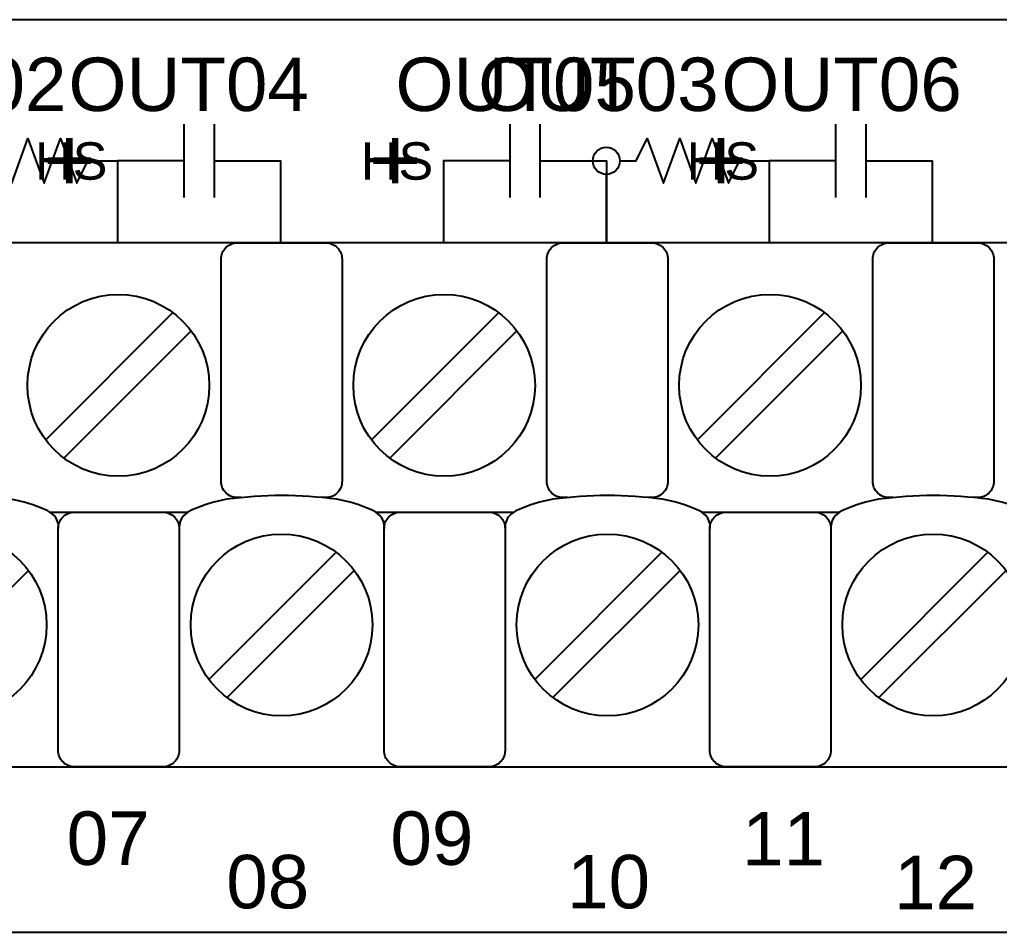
# Model space of a CAD drawing. Extents: x 1 to 47, y 1 to 35.
# Drawn here: x 29.155 to 30.959, y 12.644 to 14.324 of the extents above; entities that cross this region are included whole.
import ezdxf

# ---------------------------------------------------------------- set-up
doc = ezdxf.new("R2010")
doc.units = 0
doc.header["$MEASUREMENT"] = 0
for name, color, linetype in [('5_01__0__EMPTY', 7, 'CONTINUOUS'), ('5_02__1___8__INDEPENDENT_I', 7, 'CONTINUOUS'), ('5_03__2___8__OPTOISOLATED_', 7, 'CONTINUOUS'), ('5_04__4___24__OPTOISOLATED', 7, 'CONTINUOUS'), ('5_05__5___8__INDEPENDENT_I', 7, 'CONTINUOUS'), ('5_06__6___8__INDEPENDENT_I', 7, 'CONTINUOUS'), ('5_07__7___8__OPTOISOLATED_', 7, 'CONTINUOUS'), ('5_08__8___8__OPTOISOLATED_', 7, 'CONTINUOUS'), ('7_00______DWG_', 7, 'CONTINUOUS')]:
    doc.layers.add(name, color=color, linetype=linetype)
doc.styles.add('ARIAL', font='arial.ttf')

msp = doc.modelspace()

# ---------------------------------------------------------------- linework, layer by layer
at = {"layer": '5_01__0__EMPTY'}
msp.add_lwpolyline([(27.425, 12.9785, 0.414213), (27.455, 12.9485), (32.4368, 12.9485, 0.414214), (32.4668, 12.9785), (32.4668, 13.2915), (32.5577, 13.5363, 0.480048), (32.4127, 13.7345), (32.1785, 13.7345, -0.414214), (32.1485, 13.7645), (32.1485, 13.8826, 0.414212), (32.1185, 13.9126), (32.1185, 13.9127), (27.1374, 13.9127, 0.414215), (27.1074, 13.8827), (27.1075, 13.5698), (27.0166, 13.325, 0.47859), (27.1616, 13.1265), (27.395, 13.1265, -0.414214), (27.425, 13.0965)], format="xyb", close=True, dxfattribs=at)
msp.add_lwpolyline([(27.425, 12.9785, 0.414213), (27.455, 12.9485), (32.4368, 12.9485, 0.414214), (32.4668, 12.9785), (32.4668, 13.2915), (32.5577, 13.5363, 0.480048), (32.4127, 13.7345), (32.1785, 13.7345, -0.414214), (32.1485, 13.7645), (32.1485, 13.8826, 0.414212), (32.1185, 13.9126), (32.1185, 13.9127), (27.1374, 13.9127, 0.414215), (27.1074, 13.8827), (27.1075, 13.5698), (27.0166, 13.325, 0.47859), (27.1616, 13.1265), (27.395, 13.1265, -0.414214), (27.425, 13.0965)], format="xyb", close=True, dxfattribs=at)
at = {"layer": '5_02__1___8__INDEPENDENT_I'}
for points in [[(29.4573, 14.1313), (29.4573, 13.9963)], [(29.5129, 14.1313), (29.5129, 13.9963)], [(30.0573, 14.1313), (30.0573, 13.9963)], [(30.1129, 14.1313), (30.1129, 13.9963)], [(30.6573, 14.1313), (30.6573, 13.9963)], [(30.7129, 14.1313), (30.7129, 13.9963)], [(29.4573, 14.0638), (29.3351, 14.0638), (29.3351, 13.9127)], [(29.5129, 14.0638), (29.6351, 14.0638), (29.6351, 13.9127)], [(30.0573, 14.0638), (29.9351, 14.0638), (29.9351, 13.9127)], [(30.1129, 14.0638), (30.2351, 14.0638), (30.2351, 13.9127)], [(30.6573, 14.0638), (30.5351, 14.0638), (30.5351, 13.9127)], [(30.7129, 14.0638), (30.8351, 14.0638), (30.8351, 13.9127)], [(29.4369, 13.7843), (29.2027, 13.5501)], [(30.0369, 13.7843), (29.8027, 13.5501)], [(30.6369, 13.7843), (30.4027, 13.5501)], [(29.4703, 13.7509), (29.2361, 13.5167)], [(30.0703, 13.7509), (29.8361, 13.5167)], [(30.6703, 13.7509), (30.4361, 13.5167)], [(29.21, 13.4172), (29.4651, 13.4172)], [(29.81, 13.4172), (30.0651, 13.4172)], [(30.41, 13.4172), (30.6651, 13.4172)], [(29.7375, 13.3433), (29.5034, 13.1091)], [(30.3375, 13.3433), (30.1034, 13.1091)], [(30.9375, 13.3433), (30.7034, 13.1091)], [(29.1709, 13.3099), (28.9368, 13.0757)], [(29.7709, 13.3099), (29.5368, 13.0757)], [(30.3709, 13.3099), (30.1368, 13.0757)], [(30.971, 13.3099), (30.7368, 13.0757)]]:
    msp.add_lwpolyline(points, dxfattribs=at)
msp.add_lwpolyline([(27.425, 12.9785, 0.414213), (27.455, 12.9485), (32.4368, 12.9485, 0.414214), (32.4668, 12.9785), (32.4668, 13.2915), (32.5577, 13.5363, 0.480048), (32.4127, 13.7345), (32.1785, 13.7345, -0.414214), (32.1485, 13.7645), (32.1485, 13.8826, 0.414212), (32.1185, 13.9126), (32.1185, 13.9127), (27.1374, 13.9127, 0.414215), (27.1074, 13.8827), (27.1075, 13.5698), (27.0166, 13.325, 0.47859), (27.1616, 13.1265), (27.395, 13.1265, -0.414214), (27.425, 13.0965)], format="xyb", close=True, dxfattribs=at)
for points in [[(29.5635, 13.4439), (29.5556, 13.4439, -0.414214), (29.5256, 13.4739), (29.5256, 13.8827, -0.414214), (29.5556, 13.9127), (29.7184, 13.9127, -0.414214), (29.7484, 13.8827), (29.7484, 13.4739, -0.414214), (29.7184, 13.4439), (29.7116, 13.4439)], [(30.1635, 13.4439), (30.1556, 13.4439, -0.414214), (30.1256, 13.4739), (30.1256, 13.8827, -0.414214), (30.1556, 13.9127), (30.3185, 13.9127, -0.414214), (30.3485, 13.8827), (30.3485, 13.4739, -0.414214), (30.3185, 13.4439), (30.3116, 13.4439)], [(30.7635, 13.4439), (30.7556, 13.4439, -0.414214), (30.7256, 13.4739), (30.7256, 13.8827, -0.414214), (30.7556, 13.9127), (30.9185, 13.9127, -0.414214), (30.9485, 13.8827), (30.9485, 13.4739, -0.414214), (30.9185, 13.4439), (30.9116, 13.4439)], [(29.2265, 13.3872, 0.191033), (29.218, 13.4111, 0.081668), (29.2024, 13.4213, 0.0591), (29.1387, 13.4407, 0.034646), (29.0371, 13.4477, 0.03436), (28.9365, 13.4407, 0.0591), (28.8727, 13.4213, 0.081668), (28.8571, 13.4111, 0.191033), (28.8486, 13.3872)], [(29.8265, 13.3872, 0.191033), (29.818, 13.4111, 0.081668), (29.8024, 13.4213, 0.0591), (29.7387, 13.4407, 0.034646), (29.6371, 13.4477, 0.03436), (29.5365, 13.4407, 0.0591), (29.4727, 13.4213, 0.081668), (29.4571, 13.4111, 0.191033), (29.4486, 13.3872)], [(30.4265, 13.3872, 0.191033), (30.418, 13.4111, 0.081668), (30.4024, 13.4213, 0.0591), (30.3387, 13.4407, 0.034646), (30.2372, 13.4477, 0.03436), (30.1365, 13.4407, 0.0591), (30.0727, 13.4213, 0.081668), (30.0571, 13.4111, 0.191033), (30.0486, 13.3872)], [(31.0265, 13.3872, 0.191033), (31.018, 13.4111, 0.081668), (31.0024, 13.4213, 0.0591), (30.9387, 13.4407, 0.034646), (30.8372, 13.4477, 0.03436), (30.7365, 13.4407, 0.0591), (30.6728, 13.4213, 0.081668), (30.6571, 13.4111, 0.191033), (30.6486, 13.3872)], [(29.4186, 13.4172, -0.414214), (29.4486, 13.3872), (29.4486, 12.9785, -0.414214), (29.4186, 12.9485), (29.2558, 12.9485, -0.414214), (29.2258, 12.9785), (29.2258, 13.3872, -0.414214), (29.2558, 13.4172)], [(30.0186, 13.4172, -0.414214), (30.0486, 13.3872), (30.0486, 12.9785, -0.414214), (30.0186, 12.9485), (29.8558, 12.9485, -0.414214), (29.8258, 12.9785), (29.8258, 13.3872, -0.414214), (29.8558, 13.4172)], [(30.6186, 13.4172, -0.414214), (30.6486, 13.3872), (30.6486, 12.9785, -0.414214), (30.6186, 12.9485), (30.4558, 12.9485, -0.414214), (30.4258, 12.9785), (30.4258, 13.3872, -0.414214), (30.4558, 13.4172)]]:
    msp.add_lwpolyline(points, format="xyb", dxfattribs=at)
for centre in [(29.3365, 13.6505), (29.9365, 13.6505), (30.5365, 13.6505), (29.0371, 13.2095), (29.6371, 13.2095), (30.2372, 13.2095), (30.8372, 13.2095)]:
    msp.add_circle(centre, 0.1673, dxfattribs=at)
at = {"layer": '5_03__2___8__OPTOISOLATED_'}
for points in [[(29.4573, 14.1313), (29.4573, 13.9963)], [(29.5129, 14.1313), (29.5129, 13.9963)], [(30.0573, 14.1313), (30.0573, 13.9963)], [(30.1129, 14.1313), (30.1129, 13.9963)], [(30.6573, 14.1313), (30.6573, 13.9963)], [(30.7129, 14.1313), (30.7129, 13.9963)], [(29.4573, 14.0638), (29.3351, 14.0638), (29.3351, 13.9127)], [(29.5129, 14.0638), (29.6351, 14.0638), (29.6351, 13.9127)], [(30.0573, 14.0638), (29.9351, 14.0638), (29.9351, 13.9127)], [(30.1129, 14.0638), (30.2351, 14.0638), (30.2351, 13.9127)], [(30.6573, 14.0638), (30.5351, 14.0638), (30.5351, 13.9127)], [(30.7129, 14.0638), (30.8351, 14.0638), (30.8351, 13.9127)], [(29.4369, 13.7843), (29.2027, 13.5501)], [(30.0369, 13.7843), (29.8027, 13.5501)], [(30.6369, 13.7843), (30.4027, 13.5501)], [(29.4703, 13.7509), (29.2361, 13.5167)], [(30.0703, 13.7509), (29.8361, 13.5167)], [(30.6703, 13.7509), (30.4361, 13.5167)], [(29.21, 13.4172), (29.4651, 13.4172)], [(29.81, 13.4172), (30.0651, 13.4172)], [(30.41, 13.4172), (30.6651, 13.4172)], [(29.7375, 13.3433), (29.5034, 13.1091)], [(30.3375, 13.3433), (30.1034, 13.1091)], [(30.9375, 13.3433), (30.7034, 13.1091)], [(29.1709, 13.3099), (28.9368, 13.0757)], [(29.7709, 13.3099), (29.5368, 13.0757)], [(30.3709, 13.3099), (30.1368, 13.0757)], [(30.971, 13.3099), (30.7368, 13.0757)]]:
    msp.add_lwpolyline(points, dxfattribs=at)
msp.add_lwpolyline([(27.425, 12.9785, 0.414213), (27.455, 12.9485), (32.4368, 12.9485, 0.414214), (32.4668, 12.9785), (32.4668, 13.2915), (32.5577, 13.5363, 0.480048), (32.4127, 13.7345), (32.1785, 13.7345, -0.414214), (32.1485, 13.7645), (32.1485, 13.8826, 0.414212), (32.1185, 13.9126), (32.1185, 13.9127), (27.1374, 13.9127, 0.414215), (27.1074, 13.8827), (27.1075, 13.5698), (27.0166, 13.325, 0.47859), (27.1616, 13.1265), (27.395, 13.1265, -0.414214), (27.425, 13.0965)], format="xyb", close=True, dxfattribs=at)
for points in [[(29.5635, 13.4439), (29.5556, 13.4439, -0.414214), (29.5256, 13.4739), (29.5256, 13.8827, -0.414214), (29.5556, 13.9127), (29.7184, 13.9127, -0.414214), (29.7484, 13.8827), (29.7484, 13.4739, -0.414214), (29.7184, 13.4439), (29.7116, 13.4439)], [(30.1635, 13.4439), (30.1556, 13.4439, -0.414214), (30.1256, 13.4739), (30.1256, 13.8827, -0.414214), (30.1556, 13.9127), (30.3185, 13.9127, -0.414214), (30.3485, 13.8827), (30.3485, 13.4739, -0.414214), (30.3185, 13.4439), (30.3116, 13.4439)], [(30.7635, 13.4439), (30.7556, 13.4439, -0.414214), (30.7256, 13.4739), (30.7256, 13.8827, -0.414214), (30.7556, 13.9127), (30.9185, 13.9127, -0.414214), (30.9485, 13.8827), (30.9485, 13.4739, -0.414214), (30.9185, 13.4439), (30.9116, 13.4439)], [(29.2265, 13.3872, 0.191033), (29.218, 13.4111, 0.081668), (29.2024, 13.4213, 0.0591), (29.1387, 13.4407, 0.034646), (29.0371, 13.4477, 0.03436), (28.9365, 13.4407, 0.0591), (28.8727, 13.4213, 0.081668), (28.8571, 13.4111, 0.191033), (28.8486, 13.3872)], [(29.8265, 13.3872, 0.191033), (29.818, 13.4111, 0.081668), (29.8024, 13.4213, 0.0591), (29.7387, 13.4407, 0.034646), (29.6371, 13.4477, 0.03436), (29.5365, 13.4407, 0.0591), (29.4727, 13.4213, 0.081668), (29.4571, 13.4111, 0.191033), (29.4486, 13.3872)], [(30.4265, 13.3872, 0.191033), (30.418, 13.4111, 0.081668), (30.4024, 13.4213, 0.0591), (30.3387, 13.4407, 0.034646), (30.2372, 13.4477, 0.03436), (30.1365, 13.4407, 0.0591), (30.0727, 13.4213, 0.081668), (30.0571, 13.4111, 0.191033), (30.0486, 13.3872)], [(31.0265, 13.3872, 0.191033), (31.018, 13.4111, 0.081668), (31.0024, 13.4213, 0.0591), (30.9387, 13.4407, 0.034646), (30.8372, 13.4477, 0.03436), (30.7365, 13.4407, 0.0591), (30.6728, 13.4213, 0.081668), (30.6571, 13.4111, 0.191033), (30.6486, 13.3872)], [(29.4186, 13.4172, -0.414214), (29.4486, 13.3872), (29.4486, 12.9785, -0.414214), (29.4186, 12.9485), (29.2558, 12.9485, -0.414214), (29.2258, 12.9785), (29.2258, 13.3872, -0.414214), (29.2558, 13.4172)], [(30.0186, 13.4172, -0.414214), (30.0486, 13.3872), (30.0486, 12.9785, -0.414214), (30.0186, 12.9485), (29.8558, 12.9485, -0.414214), (29.8258, 12.9785), (29.8258, 13.3872, -0.414214), (29.8558, 13.4172)], [(30.6186, 13.4172, -0.414214), (30.6486, 13.3872), (30.6486, 12.9785, -0.414214), (30.6186, 12.9485), (30.4558, 12.9485, -0.414214), (30.4258, 12.9785), (30.4258, 13.3872, -0.414214), (30.4558, 13.4172)]]:
    msp.add_lwpolyline(points, format="xyb", dxfattribs=at)
for centre in [(29.3365, 13.6505), (29.9365, 13.6505), (30.5365, 13.6505), (29.0371, 13.2095), (29.6371, 13.2095), (30.2372, 13.2095), (30.8372, 13.2095)]:
    msp.add_circle(centre, 0.1673, dxfattribs=at)
at = {"layer": '5_04__4___24__OPTOISOLATED'}
for points in [[(29.4573, 14.1313), (29.4573, 13.9963)], [(29.5129, 14.1313), (29.5129, 13.9963)], [(30.0573, 14.1313), (30.0573, 13.9963)], [(30.1129, 14.1313), (30.1129, 13.9963)], [(30.6573, 14.1313), (30.6573, 13.9963)], [(30.7129, 14.1313), (30.7129, 13.9963)], [(29.4573, 14.0638), (29.3351, 14.0638), (29.3351, 13.9127)], [(29.5129, 14.0638), (29.6351, 14.0638), (29.6351, 13.9127)], [(30.0573, 14.0638), (29.9351, 14.0638), (29.9351, 13.9127)], [(30.1129, 14.0638), (30.2351, 14.0638), (30.2351, 13.9127)], [(30.6573, 14.0638), (30.5351, 14.0638), (30.5351, 13.9127)], [(30.7129, 14.0638), (30.8351, 14.0638), (30.8351, 13.9127)], [(29.4369, 13.7843), (29.2027, 13.5501)], [(30.0369, 13.7843), (29.8027, 13.5501)], [(30.6369, 13.7843), (30.4027, 13.5501)], [(29.4703, 13.7509), (29.2361, 13.5167)], [(30.0703, 13.7509), (29.8361, 13.5167)], [(30.6703, 13.7509), (30.4361, 13.5167)], [(29.21, 13.4172), (29.4651, 13.4172)], [(29.81, 13.4172), (30.0651, 13.4172)], [(30.41, 13.4172), (30.6651, 13.4172)], [(29.7375, 13.3433), (29.5034, 13.1091)], [(30.3375, 13.3433), (30.1034, 13.1091)], [(30.9375, 13.3433), (30.7034, 13.1091)], [(29.1709, 13.3099), (28.9368, 13.0757)], [(29.7709, 13.3099), (29.5368, 13.0757)], [(30.3709, 13.3099), (30.1368, 13.0757)], [(30.971, 13.3099), (30.7368, 13.0757)]]:
    msp.add_lwpolyline(points, dxfattribs=at)
msp.add_lwpolyline([(27.425, 12.9785, 0.414213), (27.455, 12.9485), (32.4368, 12.9485, 0.414214), (32.4668, 12.9785), (32.4668, 13.2915), (32.5577, 13.5363, 0.480048), (32.4127, 13.7345), (32.1785, 13.7345, -0.414214), (32.1485, 13.7645), (32.1485, 13.8826, 0.414212), (32.1185, 13.9126), (32.1185, 13.9127), (27.1374, 13.9127, 0.414215), (27.1074, 13.8827), (27.1075, 13.5698), (27.0166, 13.325, 0.47859), (27.1616, 13.1265), (27.395, 13.1265, -0.414214), (27.425, 13.0965)], format="xyb", close=True, dxfattribs=at)
for points in [[(29.5635, 13.4439), (29.5556, 13.4439, -0.414214), (29.5256, 13.4739), (29.5256, 13.8827, -0.414214), (29.5556, 13.9127), (29.7184, 13.9127, -0.414214), (29.7484, 13.8827), (29.7484, 13.4739, -0.414214), (29.7184, 13.4439), (29.7116, 13.4439)], [(30.1635, 13.4439), (30.1556, 13.4439, -0.414214), (30.1256, 13.4739), (30.1256, 13.8827, -0.414214), (30.1556, 13.9127), (30.3185, 13.9127, -0.414214), (30.3485, 13.8827), (30.3485, 13.4739, -0.414214), (30.3185, 13.4439), (30.3116, 13.4439)], [(30.7635, 13.4439), (30.7556, 13.4439, -0.414214), (30.7256, 13.4739), (30.7256, 13.8827, -0.414214), (30.7556, 13.9127), (30.9185, 13.9127, -0.414214), (30.9485, 13.8827), (30.9485, 13.4739, -0.414214), (30.9185, 13.4439), (30.9116, 13.4439)], [(29.2265, 13.3872, 0.191033), (29.218, 13.4111, 0.081668), (29.2024, 13.4213, 0.0591), (29.1387, 13.4407, 0.034646), (29.0371, 13.4477, 0.03436), (28.9365, 13.4407, 0.0591), (28.8727, 13.4213, 0.081668), (28.8571, 13.4111, 0.191033), (28.8486, 13.3872)], [(29.8265, 13.3872, 0.191033), (29.818, 13.4111, 0.081668), (29.8024, 13.4213, 0.0591), (29.7387, 13.4407, 0.034646), (29.6371, 13.4477, 0.03436), (29.5365, 13.4407, 0.0591), (29.4727, 13.4213, 0.081668), (29.4571, 13.4111, 0.191033), (29.4486, 13.3872)], [(30.4265, 13.3872, 0.191033), (30.418, 13.4111, 0.081668), (30.4024, 13.4213, 0.0591), (30.3387, 13.4407, 0.034646), (30.2372, 13.4477, 0.03436), (30.1365, 13.4407, 0.0591), (30.0727, 13.4213, 0.081668), (30.0571, 13.4111, 0.191033), (30.0486, 13.3872)], [(31.0265, 13.3872, 0.191033), (31.018, 13.4111, 0.081668), (31.0024, 13.4213, 0.0591), (30.9387, 13.4407, 0.034646), (30.8372, 13.4477, 0.03436), (30.7365, 13.4407, 0.0591), (30.6728, 13.4213, 0.081668), (30.6571, 13.4111, 0.191033), (30.6486, 13.3872)], [(29.4186, 13.4172, -0.414214), (29.4486, 13.3872), (29.4486, 12.9785, -0.414214), (29.4186, 12.9485), (29.2558, 12.9485, -0.414214), (29.2258, 12.9785), (29.2258, 13.3872, -0.414214), (29.2558, 13.4172)], [(30.0186, 13.4172, -0.414214), (30.0486, 13.3872), (30.0486, 12.9785, -0.414214), (30.0186, 12.9485), (29.8558, 12.9485, -0.414214), (29.8258, 12.9785), (29.8258, 13.3872, -0.414214), (29.8558, 13.4172)], [(30.6186, 13.4172, -0.414214), (30.6486, 13.3872), (30.6486, 12.9785, -0.414214), (30.6186, 12.9485), (30.4558, 12.9485, -0.414214), (30.4258, 12.9785), (30.4258, 13.3872, -0.414214), (30.4558, 13.4172)]]:
    msp.add_lwpolyline(points, format="xyb", dxfattribs=at)
for centre in [(29.3365, 13.6505), (29.9365, 13.6505), (30.5365, 13.6505), (29.0371, 13.2095), (29.6371, 13.2095), (30.2372, 13.2095), (30.8372, 13.2095)]:
    msp.add_circle(centre, 0.1673, dxfattribs=at)
at = {"layer": '5_05__5___8__INDEPENDENT_I'}
for points in [[(30.0573, 14.1238), (30.0573, 14.0038)], [(30.1129, 14.1238), (30.1129, 14.0038)], [(29.0601, 14.0638), (29.0901, 14.0638), (29.1101, 14.1051), (29.1401, 14.0226), (29.1701, 14.1051), (29.2001, 14.0226), (29.2301, 14.1051), (29.2602, 14.0226), (29.2802, 14.0638), (29.3351, 14.0638), (29.3351, 13.9127)], [(30.2601, 14.0638), (30.29, 14.0638), (30.31, 14.1051), (30.3401, 14.0226), (30.3701, 14.1051), (30.4001, 14.0226), (30.4301, 14.1051), (30.4601, 14.0226), (30.4801, 14.0638), (30.5351, 14.0638), (30.5351, 13.9127)], [(30.0573, 14.0638), (29.9351, 14.0638), (29.9351, 13.9127)], [(30.1129, 14.0638), (30.2101, 14.0638)], [(30.2351, 13.9127), (30.2351, 14.0388)], [(29.4369, 13.7843), (29.2027, 13.5501)], [(30.0369, 13.7843), (29.8027, 13.5501)], [(30.6369, 13.7843), (30.4027, 13.5501)], [(29.4703, 13.7509), (29.2361, 13.5167)], [(30.0703, 13.7509), (29.8361, 13.5167)], [(30.6703, 13.7509), (30.4361, 13.5167)], [(29.21, 13.4172), (29.4651, 13.4172)], [(29.81, 13.4172), (30.0651, 13.4172)], [(30.41, 13.4172), (30.6651, 13.4172)], [(29.7375, 13.3433), (29.5034, 13.1091)], [(30.3375, 13.3433), (30.1034, 13.1091)], [(30.9375, 13.3433), (30.7034, 13.1091)], [(29.1709, 13.3099), (28.9368, 13.0757)], [(29.7709, 13.3099), (29.5368, 13.0757)], [(30.3709, 13.3099), (30.1368, 13.0757)], [(30.971, 13.3099), (30.7368, 13.0757)]]:
    msp.add_lwpolyline(points, dxfattribs=at)
msp.add_lwpolyline([(27.425, 12.9785, 0.414213), (27.455, 12.9485), (32.4368, 12.9485, 0.414214), (32.4668, 12.9785), (32.4668, 13.2915), (32.5577, 13.5363, 0.480048), (32.4127, 13.7345), (32.1785, 13.7345, -0.414214), (32.1485, 13.7645), (32.1485, 13.8826, 0.414212), (32.1185, 13.9126), (32.1185, 13.9127), (27.1374, 13.9127, 0.414215), (27.1074, 13.8827), (27.1075, 13.5698), (27.0166, 13.325, 0.47859), (27.1616, 13.1265), (27.395, 13.1265, -0.414214), (27.425, 13.0965)], format="xyb", close=True, dxfattribs=at)
for points in [[(29.5635, 13.4439), (29.5556, 13.4439, -0.414214), (29.5256, 13.4739), (29.5256, 13.8827, -0.414214), (29.5556, 13.9127), (29.7184, 13.9127, -0.414214), (29.7484, 13.8827), (29.7484, 13.4739, -0.414214), (29.7184, 13.4439), (29.7116, 13.4439)], [(30.1635, 13.4439), (30.1556, 13.4439, -0.414214), (30.1256, 13.4739), (30.1256, 13.8827, -0.414214), (30.1556, 13.9127), (30.3185, 13.9127, -0.414214), (30.3485, 13.8827), (30.3485, 13.4739, -0.414214), (30.3185, 13.4439), (30.3116, 13.4439)], [(30.7635, 13.4439), (30.7556, 13.4439, -0.414214), (30.7256, 13.4739), (30.7256, 13.8827, -0.414214), (30.7556, 13.9127), (30.9185, 13.9127, -0.414214), (30.9485, 13.8827), (30.9485, 13.4739, -0.414214), (30.9185, 13.4439), (30.9116, 13.4439)], [(29.2265, 13.3872, 0.191033), (29.218, 13.4111, 0.081668), (29.2024, 13.4213, 0.0591), (29.1387, 13.4407, 0.034646), (29.0371, 13.4477, 0.03436), (28.9365, 13.4407, 0.0591), (28.8727, 13.4213, 0.081668), (28.8571, 13.4111, 0.191033), (28.8486, 13.3872)], [(29.8265, 13.3872, 0.191033), (29.818, 13.4111, 0.081668), (29.8024, 13.4213, 0.0591), (29.7387, 13.4407, 0.034646), (29.6371, 13.4477, 0.03436), (29.5365, 13.4407, 0.0591), (29.4727, 13.4213, 0.081668), (29.4571, 13.4111, 0.191033), (29.4486, 13.3872)], [(30.4265, 13.3872, 0.191033), (30.418, 13.4111, 0.081668), (30.4024, 13.4213, 0.0591), (30.3387, 13.4407, 0.034646), (30.2372, 13.4477, 0.03436), (30.1365, 13.4407, 0.0591), (30.0727, 13.4213, 0.081668), (30.0571, 13.4111, 0.191033), (30.0486, 13.3872)], [(31.0265, 13.3872, 0.191033), (31.018, 13.4111, 0.081668), (31.0024, 13.4213, 0.0591), (30.9387, 13.4407, 0.034646), (30.8372, 13.4477, 0.03436), (30.7365, 13.4407, 0.0591), (30.6728, 13.4213, 0.081668), (30.6571, 13.4111, 0.191033), (30.6486, 13.3872)], [(29.4186, 13.4172, -0.414214), (29.4486, 13.3872), (29.4486, 12.9785, -0.414214), (29.4186, 12.9485), (29.2558, 12.9485, -0.414214), (29.2258, 12.9785), (29.2258, 13.3872, -0.414214), (29.2558, 13.4172)], [(30.0186, 13.4172, -0.414214), (30.0486, 13.3872), (30.0486, 12.9785, -0.414214), (30.0186, 12.9485), (29.8558, 12.9485, -0.414214), (29.8258, 12.9785), (29.8258, 13.3872, -0.414214), (29.8558, 13.4172)], [(30.6186, 13.4172, -0.414214), (30.6486, 13.3872), (30.6486, 12.9785, -0.414214), (30.6186, 12.9485), (30.4558, 12.9485, -0.414214), (30.4258, 12.9785), (30.4258, 13.3872, -0.414214), (30.4558, 13.4172)]]:
    msp.add_lwpolyline(points, format="xyb", dxfattribs=at)
for centre, radius in [((30.2351, 14.0638), 0.025), ((29.3365, 13.6505), 0.1673), ((29.9365, 13.6505), 0.1673), ((30.5365, 13.6505), 0.1673), ((29.0371, 13.2095), 0.1673), ((29.6371, 13.2095), 0.1673), ((30.2372, 13.2095), 0.1673), ((30.8372, 13.2095), 0.1673)]:
    msp.add_circle(centre, radius, dxfattribs=at)
at = {"layer": '5_06__6___8__INDEPENDENT_I'}
for points in [[(29.4573, 14.1313), (29.4573, 13.9963)], [(29.5129, 14.1313), (29.5129, 13.9963)], [(30.0573, 14.1313), (30.0573, 13.9963)], [(30.1129, 14.1313), (30.1129, 13.9963)], [(30.6573, 14.1313), (30.6573, 13.9963)], [(30.7129, 14.1313), (30.7129, 13.9963)], [(29.4573, 14.0638), (29.3351, 14.0638), (29.3351, 13.9127)], [(29.5129, 14.0638), (29.6351, 14.0638), (29.6351, 13.9127)], [(30.0573, 14.0638), (29.9351, 14.0638), (29.9351, 13.9127)], [(30.1129, 14.0638), (30.2351, 14.0638), (30.2351, 13.9127)], [(30.6573, 14.0638), (30.5351, 14.0638), (30.5351, 13.9127)], [(30.7129, 14.0638), (30.8351, 14.0638), (30.8351, 13.9127)], [(29.4369, 13.7843), (29.2027, 13.5501)], [(30.0369, 13.7843), (29.8027, 13.5501)], [(30.6369, 13.7843), (30.4027, 13.5501)], [(29.4703, 13.7509), (29.2361, 13.5167)], [(30.0703, 13.7509), (29.8361, 13.5167)], [(30.6703, 13.7509), (30.4361, 13.5167)], [(29.21, 13.4172), (29.4651, 13.4172)], [(29.81, 13.4172), (30.0651, 13.4172)], [(30.41, 13.4172), (30.6651, 13.4172)], [(29.7375, 13.3433), (29.5034, 13.1091)], [(30.3375, 13.3433), (30.1034, 13.1091)], [(30.9375, 13.3433), (30.7034, 13.1091)], [(29.1709, 13.3099), (28.9368, 13.0757)], [(29.7709, 13.3099), (29.5368, 13.0757)], [(30.3709, 13.3099), (30.1368, 13.0757)], [(30.971, 13.3099), (30.7368, 13.0757)]]:
    msp.add_lwpolyline(points, dxfattribs=at)
msp.add_lwpolyline([(27.425, 12.9785, 0.414213), (27.455, 12.9485), (32.4368, 12.9485, 0.414214), (32.4668, 12.9785), (32.4668, 13.2915), (32.5577, 13.5363, 0.480048), (32.4127, 13.7345), (32.1785, 13.7345, -0.414214), (32.1485, 13.7645), (32.1485, 13.8826, 0.414212), (32.1185, 13.9126), (32.1185, 13.9127), (27.1374, 13.9127, 0.414215), (27.1074, 13.8827), (27.1075, 13.5698), (27.0166, 13.325, 0.47859), (27.1616, 13.1265), (27.395, 13.1265, -0.414214), (27.425, 13.0965)], format="xyb", close=True, dxfattribs=at)
for points in [[(29.5635, 13.4439), (29.5556, 13.4439, -0.414214), (29.5256, 13.4739), (29.5256, 13.8827, -0.414214), (29.5556, 13.9127), (29.7184, 13.9127, -0.414214), (29.7484, 13.8827), (29.7484, 13.4739, -0.414214), (29.7184, 13.4439), (29.7116, 13.4439)], [(30.1635, 13.4439), (30.1556, 13.4439, -0.414214), (30.1256, 13.4739), (30.1256, 13.8827, -0.414214), (30.1556, 13.9127), (30.3185, 13.9127, -0.414214), (30.3485, 13.8827), (30.3485, 13.4739, -0.414214), (30.3185, 13.4439), (30.3116, 13.4439)], [(30.7635, 13.4439), (30.7556, 13.4439, -0.414214), (30.7256, 13.4739), (30.7256, 13.8827, -0.414214), (30.7556, 13.9127), (30.9185, 13.9127, -0.414214), (30.9485, 13.8827), (30.9485, 13.4739, -0.414214), (30.9185, 13.4439), (30.9116, 13.4439)], [(29.2265, 13.3872, 0.191033), (29.218, 13.4111, 0.081668), (29.2024, 13.4213, 0.0591), (29.1387, 13.4407, 0.034646), (29.0371, 13.4477, 0.03436), (28.9365, 13.4407, 0.0591), (28.8727, 13.4213, 0.081668), (28.8571, 13.4111, 0.191033), (28.8486, 13.3872)], [(29.8265, 13.3872, 0.191033), (29.818, 13.4111, 0.081668), (29.8024, 13.4213, 0.0591), (29.7387, 13.4407, 0.034646), (29.6371, 13.4477, 0.03436), (29.5365, 13.4407, 0.0591), (29.4727, 13.4213, 0.081668), (29.4571, 13.4111, 0.191033), (29.4486, 13.3872)], [(30.4265, 13.3872, 0.191033), (30.418, 13.4111, 0.081668), (30.4024, 13.4213, 0.0591), (30.3387, 13.4407, 0.034646), (30.2372, 13.4477, 0.03436), (30.1365, 13.4407, 0.0591), (30.0727, 13.4213, 0.081668), (30.0571, 13.4111, 0.191033), (30.0486, 13.3872)], [(31.0265, 13.3872, 0.191033), (31.018, 13.4111, 0.081668), (31.0024, 13.4213, 0.0591), (30.9387, 13.4407, 0.034646), (30.8372, 13.4477, 0.03436), (30.7365, 13.4407, 0.0591), (30.6728, 13.4213, 0.081668), (30.6571, 13.4111, 0.191033), (30.6486, 13.3872)], [(29.4186, 13.4172, -0.414214), (29.4486, 13.3872), (29.4486, 12.9785, -0.414214), (29.4186, 12.9485), (29.2558, 12.9485, -0.414214), (29.2258, 12.9785), (29.2258, 13.3872, -0.414214), (29.2558, 13.4172)], [(30.0186, 13.4172, -0.414214), (30.0486, 13.3872), (30.0486, 12.9785, -0.414214), (30.0186, 12.9485), (29.8558, 12.9485, -0.414214), (29.8258, 12.9785), (29.8258, 13.3872, -0.414214), (29.8558, 13.4172)], [(30.6186, 13.4172, -0.414214), (30.6486, 13.3872), (30.6486, 12.9785, -0.414214), (30.6186, 12.9485), (30.4558, 12.9485, -0.414214), (30.4258, 12.9785), (30.4258, 13.3872, -0.414214), (30.4558, 13.4172)]]:
    msp.add_lwpolyline(points, format="xyb", dxfattribs=at)
for centre in [(29.3365, 13.6505), (29.9365, 13.6505), (30.5365, 13.6505), (29.0371, 13.2095), (29.6371, 13.2095), (30.2372, 13.2095), (30.8372, 13.2095)]:
    msp.add_circle(centre, 0.1673, dxfattribs=at)
at = {"layer": '5_07__7___8__OPTOISOLATED_'}
for points in [[(29.4573, 14.1313), (29.4573, 13.9963)], [(29.5129, 14.1313), (29.5129, 13.9963)], [(30.0573, 14.1313), (30.0573, 13.9963)], [(30.1129, 14.1313), (30.1129, 13.9963)], [(30.6573, 14.1313), (30.6573, 13.9963)], [(30.7129, 14.1313), (30.7129, 13.9963)], [(29.4573, 14.0638), (29.3351, 14.0638), (29.3351, 13.9127)], [(29.5129, 14.0638), (29.6351, 14.0638), (29.6351, 13.9127)], [(30.0573, 14.0638), (29.9351, 14.0638), (29.9351, 13.9127)], [(30.1129, 14.0638), (30.2351, 14.0638), (30.2351, 13.9127)], [(30.6573, 14.0638), (30.5351, 14.0638), (30.5351, 13.9127)], [(30.7129, 14.0638), (30.8351, 14.0638), (30.8351, 13.9127)], [(29.4369, 13.7843), (29.2027, 13.5501)], [(30.0369, 13.7843), (29.8027, 13.5501)], [(30.6369, 13.7843), (30.4027, 13.5501)], [(29.4703, 13.7509), (29.2361, 13.5167)], [(30.0703, 13.7509), (29.8361, 13.5167)], [(30.6703, 13.7509), (30.4361, 13.5167)], [(29.21, 13.4172), (29.4651, 13.4172)], [(29.81, 13.4172), (30.0651, 13.4172)], [(30.41, 13.4172), (30.6651, 13.4172)], [(29.7375, 13.3433), (29.5034, 13.1091)], [(30.3375, 13.3433), (30.1034, 13.1091)], [(30.9375, 13.3433), (30.7034, 13.1091)], [(29.1709, 13.3099), (28.9368, 13.0757)], [(29.7709, 13.3099), (29.5368, 13.0757)], [(30.3709, 13.3099), (30.1368, 13.0757)], [(30.971, 13.3099), (30.7368, 13.0757)]]:
    msp.add_lwpolyline(points, dxfattribs=at)
msp.add_lwpolyline([(27.425, 12.9785, 0.414213), (27.455, 12.9485), (32.4368, 12.9485, 0.414214), (32.4668, 12.9785), (32.4668, 13.2915), (32.5577, 13.5363, 0.480048), (32.4127, 13.7345), (32.1785, 13.7345, -0.414214), (32.1485, 13.7645), (32.1485, 13.8826, 0.414212), (32.1185, 13.9126), (32.1185, 13.9127), (27.1374, 13.9127, 0.414215), (27.1074, 13.8827), (27.1075, 13.5698), (27.0166, 13.325, 0.47859), (27.1616, 13.1265), (27.395, 13.1265, -0.414214), (27.425, 13.0965)], format="xyb", close=True, dxfattribs=at)
for points in [[(29.5635, 13.4439), (29.5556, 13.4439, -0.414214), (29.5256, 13.4739), (29.5256, 13.8827, -0.414214), (29.5556, 13.9127), (29.7184, 13.9127, -0.414214), (29.7484, 13.8827), (29.7484, 13.4739, -0.414214), (29.7184, 13.4439), (29.7116, 13.4439)], [(30.1635, 13.4439), (30.1556, 13.4439, -0.414214), (30.1256, 13.4739), (30.1256, 13.8827, -0.414214), (30.1556, 13.9127), (30.3185, 13.9127, -0.414214), (30.3485, 13.8827), (30.3485, 13.4739, -0.414214), (30.3185, 13.4439), (30.3116, 13.4439)], [(30.7635, 13.4439), (30.7556, 13.4439, -0.414214), (30.7256, 13.4739), (30.7256, 13.8827, -0.414214), (30.7556, 13.9127), (30.9185, 13.9127, -0.414214), (30.9485, 13.8827), (30.9485, 13.4739, -0.414214), (30.9185, 13.4439), (30.9116, 13.4439)], [(29.2265, 13.3872, 0.191033), (29.218, 13.4111, 0.081668), (29.2024, 13.4213, 0.0591), (29.1387, 13.4407, 0.034646), (29.0371, 13.4477, 0.03436), (28.9365, 13.4407, 0.0591), (28.8727, 13.4213, 0.081668), (28.8571, 13.4111, 0.191033), (28.8486, 13.3872)], [(29.8265, 13.3872, 0.191033), (29.818, 13.4111, 0.081668), (29.8024, 13.4213, 0.0591), (29.7387, 13.4407, 0.034646), (29.6371, 13.4477, 0.03436), (29.5365, 13.4407, 0.0591), (29.4727, 13.4213, 0.081668), (29.4571, 13.4111, 0.191033), (29.4486, 13.3872)], [(30.4265, 13.3872, 0.191033), (30.418, 13.4111, 0.081668), (30.4024, 13.4213, 0.0591), (30.3387, 13.4407, 0.034646), (30.2372, 13.4477, 0.03436), (30.1365, 13.4407, 0.0591), (30.0727, 13.4213, 0.081668), (30.0571, 13.4111, 0.191033), (30.0486, 13.3872)], [(31.0265, 13.3872, 0.191033), (31.018, 13.4111, 0.081668), (31.0024, 13.4213, 0.0591), (30.9387, 13.4407, 0.034646), (30.8372, 13.4477, 0.03436), (30.7365, 13.4407, 0.0591), (30.6728, 13.4213, 0.081668), (30.6571, 13.4111, 0.191033), (30.6486, 13.3872)], [(29.4186, 13.4172, -0.414214), (29.4486, 13.3872), (29.4486, 12.9785, -0.414214), (29.4186, 12.9485), (29.2558, 12.9485, -0.414214), (29.2258, 12.9785), (29.2258, 13.3872, -0.414214), (29.2558, 13.4172)], [(30.0186, 13.4172, -0.414214), (30.0486, 13.3872), (30.0486, 12.9785, -0.414214), (30.0186, 12.9485), (29.8558, 12.9485, -0.414214), (29.8258, 12.9785), (29.8258, 13.3872, -0.414214), (29.8558, 13.4172)], [(30.6186, 13.4172, -0.414214), (30.6486, 13.3872), (30.6486, 12.9785, -0.414214), (30.6186, 12.9485), (30.4558, 12.9485, -0.414214), (30.4258, 12.9785), (30.4258, 13.3872, -0.414214), (30.4558, 13.4172)]]:
    msp.add_lwpolyline(points, format="xyb", dxfattribs=at)
for centre in [(29.3365, 13.6505), (29.9365, 13.6505), (30.5365, 13.6505), (29.0371, 13.2095), (29.6371, 13.2095), (30.2372, 13.2095), (30.8372, 13.2095)]:
    msp.add_circle(centre, 0.1673, dxfattribs=at)
at = {"layer": '5_08__8___8__OPTOISOLATED_'}
for points in [[(30.0573, 14.1238), (30.0573, 14.0038)], [(30.1129, 14.1238), (30.1129, 14.0038)], [(29.0601, 14.0638), (29.0901, 14.0638), (29.1101, 14.1051), (29.1401, 14.0226), (29.1701, 14.1051), (29.2001, 14.0226), (29.2301, 14.1051), (29.2602, 14.0226), (29.2802, 14.0638), (29.3351, 14.0638), (29.3351, 13.9127)], [(30.2601, 14.0638), (30.29, 14.0638), (30.31, 14.1051), (30.3401, 14.0226), (30.3701, 14.1051), (30.4001, 14.0226), (30.4301, 14.1051), (30.4601, 14.0226), (30.4801, 14.0638), (30.5351, 14.0638), (30.5351, 13.9127)], [(30.0573, 14.0638), (29.9351, 14.0638), (29.9351, 13.9127)], [(30.1129, 14.0638), (30.2101, 14.0638)], [(30.2351, 13.9127), (30.2351, 14.0388)], [(29.4369, 13.7843), (29.2027, 13.5501)], [(30.0369, 13.7843), (29.8027, 13.5501)], [(30.6369, 13.7843), (30.4027, 13.5501)], [(29.4703, 13.7509), (29.2361, 13.5167)], [(30.0703, 13.7509), (29.8361, 13.5167)], [(30.6703, 13.7509), (30.4361, 13.5167)], [(29.21, 13.4172), (29.4651, 13.4172)], [(29.81, 13.4172), (30.0651, 13.4172)], [(30.41, 13.4172), (30.6651, 13.4172)], [(29.7375, 13.3433), (29.5034, 13.1091)], [(30.3375, 13.3433), (30.1034, 13.1091)], [(30.9375, 13.3433), (30.7034, 13.1091)], [(29.1709, 13.3099), (28.9368, 13.0757)], [(29.7709, 13.3099), (29.5368, 13.0757)], [(30.3709, 13.3099), (30.1368, 13.0757)], [(30.971, 13.3099), (30.7368, 13.0757)]]:
    msp.add_lwpolyline(points, dxfattribs=at)
msp.add_lwpolyline([(27.425, 12.9785, 0.414213), (27.455, 12.9485), (32.4368, 12.9485, 0.414214), (32.4668, 12.9785), (32.4668, 13.2915), (32.5577, 13.5363, 0.480048), (32.4127, 13.7345), (32.1785, 13.7345, -0.414214), (32.1485, 13.7645), (32.1485, 13.8826, 0.414212), (32.1185, 13.9126), (32.1185, 13.9127), (27.1374, 13.9127, 0.414215), (27.1074, 13.8827), (27.1075, 13.5698), (27.0166, 13.325, 0.47859), (27.1616, 13.1265), (27.395, 13.1265, -0.414214), (27.425, 13.0965)], format="xyb", close=True, dxfattribs=at)
for points in [[(29.5635, 13.4439), (29.5556, 13.4439, -0.414214), (29.5256, 13.4739), (29.5256, 13.8827, -0.414214), (29.5556, 13.9127), (29.7184, 13.9127, -0.414214), (29.7484, 13.8827), (29.7484, 13.4739, -0.414214), (29.7184, 13.4439), (29.7116, 13.4439)], [(30.1635, 13.4439), (30.1556, 13.4439, -0.414214), (30.1256, 13.4739), (30.1256, 13.8827, -0.414214), (30.1556, 13.9127), (30.3185, 13.9127, -0.414214), (30.3485, 13.8827), (30.3485, 13.4739, -0.414214), (30.3185, 13.4439), (30.3116, 13.4439)], [(30.7635, 13.4439), (30.7556, 13.4439, -0.414214), (30.7256, 13.4739), (30.7256, 13.8827, -0.414214), (30.7556, 13.9127), (30.9185, 13.9127, -0.414214), (30.9485, 13.8827), (30.9485, 13.4739, -0.414214), (30.9185, 13.4439), (30.9116, 13.4439)], [(29.2265, 13.3872, 0.191033), (29.218, 13.4111, 0.081668), (29.2024, 13.4213, 0.0591), (29.1387, 13.4407, 0.034646), (29.0371, 13.4477, 0.03436), (28.9365, 13.4407, 0.0591), (28.8727, 13.4213, 0.081668), (28.8571, 13.4111, 0.191033), (28.8486, 13.3872)], [(29.8265, 13.3872, 0.191033), (29.818, 13.4111, 0.081668), (29.8024, 13.4213, 0.0591), (29.7387, 13.4407, 0.034646), (29.6371, 13.4477, 0.03436), (29.5365, 13.4407, 0.0591), (29.4727, 13.4213, 0.081668), (29.4571, 13.4111, 0.191033), (29.4486, 13.3872)], [(30.4265, 13.3872, 0.191033), (30.418, 13.4111, 0.081668), (30.4024, 13.4213, 0.0591), (30.3387, 13.4407, 0.034646), (30.2372, 13.4477, 0.03436), (30.1365, 13.4407, 0.0591), (30.0727, 13.4213, 0.081668), (30.0571, 13.4111, 0.191033), (30.0486, 13.3872)], [(31.0265, 13.3872, 0.191033), (31.018, 13.4111, 0.081668), (31.0024, 13.4213, 0.0591), (30.9387, 13.4407, 0.034646), (30.8372, 13.4477, 0.03436), (30.7365, 13.4407, 0.0591), (30.6728, 13.4213, 0.081668), (30.6571, 13.4111, 0.191033), (30.6486, 13.3872)], [(29.4186, 13.4172, -0.414214), (29.4486, 13.3872), (29.4486, 12.9785, -0.414214), (29.4186, 12.9485), (29.2558, 12.9485, -0.414214), (29.2258, 12.9785), (29.2258, 13.3872, -0.414214), (29.2558, 13.4172)], [(30.0186, 13.4172, -0.414214), (30.0486, 13.3872), (30.0486, 12.9785, -0.414214), (30.0186, 12.9485), (29.8558, 12.9485, -0.414214), (29.8258, 12.9785), (29.8258, 13.3872, -0.414214), (29.8558, 13.4172)], [(30.6186, 13.4172, -0.414214), (30.6486, 13.3872), (30.6486, 12.9785, -0.414214), (30.6186, 12.9485), (30.4558, 12.9485, -0.414214), (30.4258, 12.9785), (30.4258, 13.3872, -0.414214), (30.4558, 13.4172)]]:
    msp.add_lwpolyline(points, format="xyb", dxfattribs=at)
for centre, radius in [((30.2351, 14.0638), 0.025), ((29.3365, 13.6505), 0.1673), ((29.9365, 13.6505), 0.1673), ((30.5365, 13.6505), 0.1673), ((29.0371, 13.2095), 0.1673), ((29.6371, 13.2095), 0.1673), ((30.2372, 13.2095), 0.1673), ((30.8372, 13.2095), 0.1673)]:
    msp.add_circle(centre, radius, dxfattribs=at)
at = {"layer": '7_00______DWG_'}
msp.add_lwpolyline([(26.9562, 14.3236), (43.6165, 14.3236, -0.468367), (43.6664, 14.2636), (43.6664, 12.6937, -0.414132), (43.6165, 12.6437), (26.9562, 12.6437, -0.414214), (26.9062, 12.6937), (26.9062, 14.2736, -0.414287)], format="xyb", close=True, dxfattribs=at)

# ---------------------------------------------------------------- texts
at = {"layer": '5_02__1___8__INDEPENDENT_I', "style": 'ARIAL'}
for s, p in [('OUT04', (29.2447, 14.1554)), ('OUT05', (29.8468, 14.1554)), ('OUT06', (30.4469, 14.1554))]:
    msp.add_text(s, height=0.09833, dxfattribs=at).set_placement(p)
at = {"layer": '5_03__2___8__OPTOISOLATED_', "style": 'ARIAL'}
for s, p in [('OUT04', (29.2447, 14.1554)), ('OUT05', (29.8468, 14.1554)), ('OUT06', (30.4469, 14.1554))]:
    msp.add_text(s, height=0.09833, dxfattribs=at).set_placement(p)
at = {"layer": '5_04__4___24__OPTOISOLATED', "style": 'ARIAL'}
for s, height, p in [('OUT04', 0.09833, (29.2447, 14.1554)), ('OUT05', 0.09833, (29.8468, 14.1554)), ('OUT06', 0.09833, (30.4469, 14.1554)), ('HS', 0.06883, (29.1828, 14.029)), ('HS', 0.06883, (29.7828, 14.029)), ('HS', 0.06883, (30.3828, 14.029))]:
    msp.add_text(s, height=height, dxfattribs=at).set_placement(p)
at = {"layer": '5_05__5___8__INDEPENDENT_I', "style": 'ARIAL'}
for s, p in [('OUT02', (28.7983, 14.1554)), ('OUT03', (29.9992, 14.1554))]:
    msp.add_text(s, height=0.09833, dxfattribs=at).set_placement(p)
at = {"layer": '5_06__6___8__INDEPENDENT_I', "style": 'ARIAL'}
for s, height, p in [('OUT04', 0.09833, (29.2447, 14.1554)), ('OUT05', 0.09833, (29.8468, 14.1554)), ('OUT06', 0.09833, (30.4469, 14.1554)), ('+', 0.118, (29.1981, 14.007)), ('+', 0.118, (29.7981, 14.007)), ('+', 0.118, (30.3982, 14.007))]:
    msp.add_text(s, height=height, dxfattribs=at).set_placement(p)
at = {"layer": '5_07__7___8__OPTOISOLATED_', "style": 'ARIAL'}
for s, height, p in [('OUT04', 0.09833, (29.2447, 14.1554)), ('OUT05', 0.09833, (29.8468, 14.1554)), ('OUT06', 0.09833, (30.4469, 14.1554)), ('+', 0.118, (29.1981, 14.007)), ('+', 0.118, (29.7981, 14.007)), ('+', 0.118, (30.3982, 14.007))]:
    msp.add_text(s, height=height, dxfattribs=at).set_placement(p)
at = {"layer": '5_08__8___8__OPTOISOLATED_', "style": 'ARIAL'}
for s, p in [('OUT02', (28.7983, 14.1554)), ('OUT03', (29.9992, 14.1554))]:
    msp.add_text(s, height=0.09833, dxfattribs=at).set_placement(p)
at = {"layer": '7_00______DWG_', "style": 'ARIAL'}
for s, p in [('07', (29.2413, 12.7679)), ('09', (29.8375, 12.7679)), ('11', (30.4851, 12.7668)), ('08', (29.5352, 12.6879)), ('10', (30.1628, 12.6879)), ('12', (30.7648, 12.6863))]:
    msp.add_text(s, height=0.09833, dxfattribs=at).set_placement(p)

doc.saveas('drawing.dxf')
